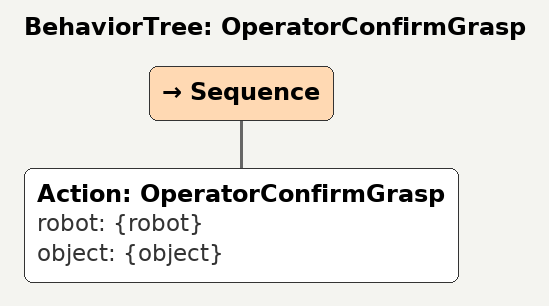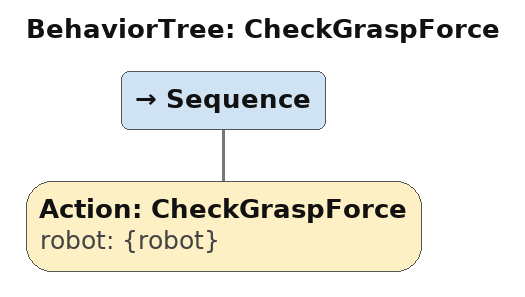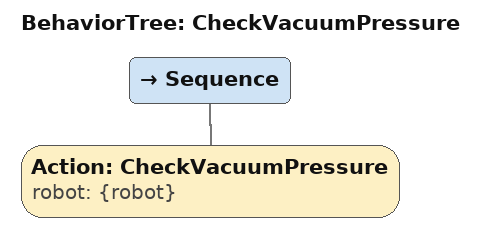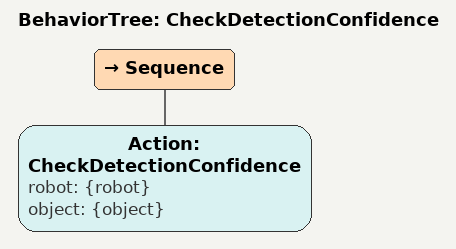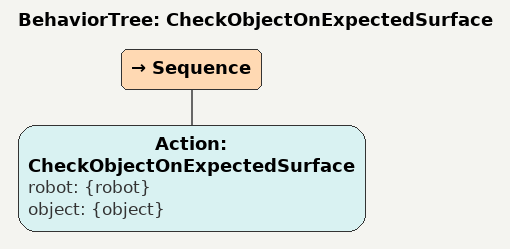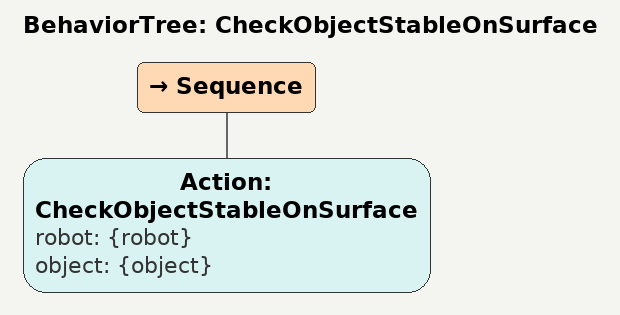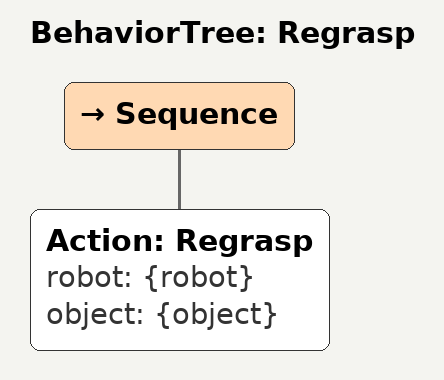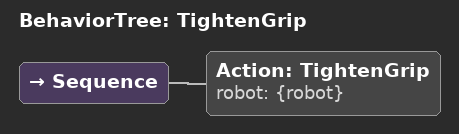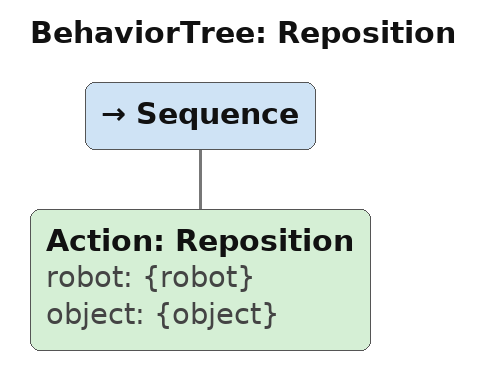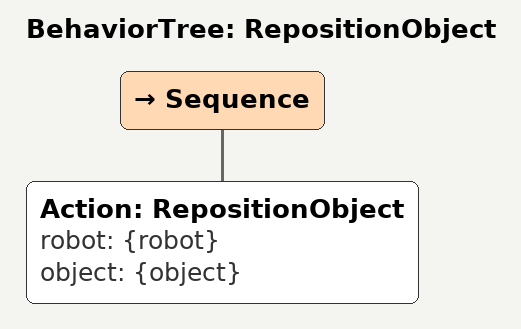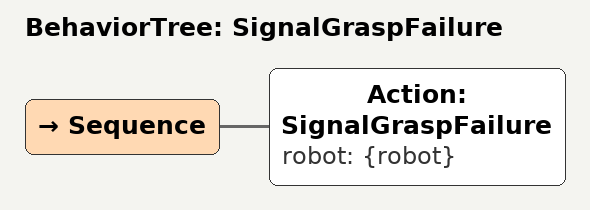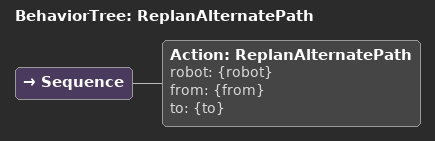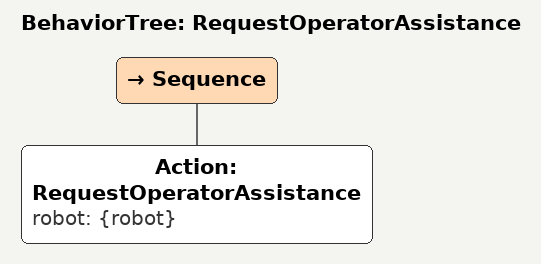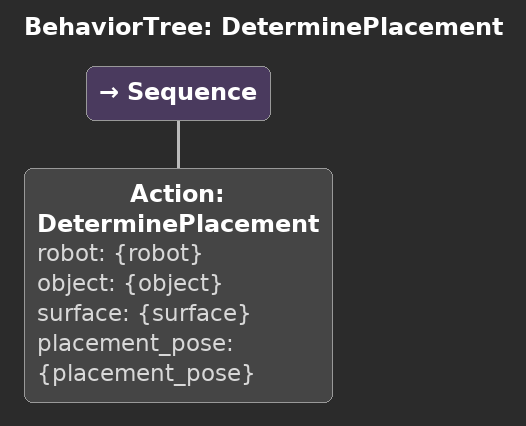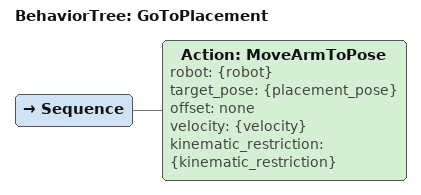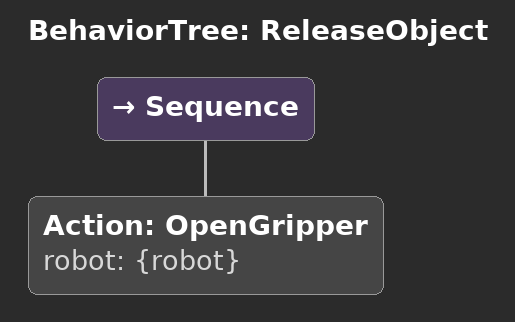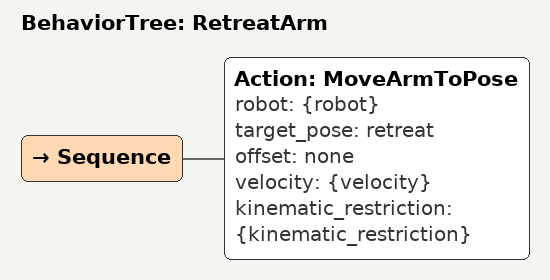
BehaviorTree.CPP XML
<BehaviorTree ID="OperatorConfirmGrasp" _inputs="robot;object">
    <Sequence>
        <Action ID="OperatorConfirmGrasp" robot="{robot}" object="{object}"/>
    </Sequence>
</BehaviorTree>

<BehaviorTree ID="CheckGraspForce" _inputs="robot">
    <Sequence>
        <Action ID="CheckGraspForce" robot="{robot}"/>
    </Sequence>
</BehaviorTree>

<BehaviorTree ID="CheckVacuumPressure" _inputs="robot">
    <Sequence>
        <Action ID="CheckVacuumPressure" robot="{robot}"/>
    </Sequence>
</BehaviorTree>

<BehaviorTree ID="CheckDetectionConfidence" _inputs="robot;object">
    <Sequence>
        <Action ID="CheckDetectionConfidence" robot="{robot}" object="{object}"/>
    </Sequence>
</BehaviorTree>

<BehaviorTree ID="CheckObjectOnExpectedSurface" _inputs="robot;object">
    <Sequence>
        <Action ID="CheckObjectOnExpectedSurface" robot="{robot}" object="{object}"/>
    </Sequence>
</BehaviorTree>

<BehaviorTree ID="CheckObjectStableOnSurface" _inputs="robot;object">
    <Sequence>
        <Action ID="CheckObjectStableOnSurface" robot="{robot}" object="{object}"/>
    </Sequence>
</BehaviorTree>

<BehaviorTree ID="Regrasp" _inputs="robot;object">
    <Sequence>
        <Action ID="Regrasp" robot="{robot}" object="{object}"/>
    </Sequence>
</BehaviorTree>

<BehaviorTree ID="TightenGrip" _inputs="robot">
    <Sequence>
        <Action ID="TightenGrip" robot="{robot}"/>
    </Sequence>
</BehaviorTree>

<BehaviorTree ID="Reposition" _inputs="robot;object">
    <Sequence>
        <Action ID="Reposition" robot="{robot}" object="{object}"/>
    </Sequence>
</BehaviorTree>

<BehaviorTree ID="RepositionObject" _inputs="robot;object">
    <Sequence>
        <Action ID="RepositionObject" robot="{robot}" object="{object}"/>
    </Sequence>
</BehaviorTree>

<BehaviorTree ID="SignalGraspFailure" _inputs="robot">
    <Sequence>
        <Action ID="SignalGraspFailure" robot="{robot}"/>
    </Sequence>
</BehaviorTree>

<BehaviorTree ID="ReplanAlternatePath" _inputs="robot;from;to">
    <Sequence>
        <Action ID="ReplanAlternatePath" robot="{robot}" from="{from}" to="{to}"/>
    </Sequence>
</BehaviorTree>

<BehaviorTree ID="RequestOperatorAssistance" _inputs="robot">
    <Sequence>
        <Action ID="RequestOperatorAssistance" robot="{robot}"/>
    </Sequence>
</BehaviorTree>

<BehaviorTree ID="DeterminePlacement" _inputs="robot;object;surface" _outputs="placement_pose">
    <Sequence>
        <Action ID="DeterminePlacement" robot="{robot}" object="{object}" surface="{surface}" placement_pose="{placement_pose}"/>
    </Sequence>
</BehaviorTree>

<BehaviorTree ID="GoToPlacement" _inputs="robot;placement_pose;velocity;kinematic_restriction">
    <Sequence>
        <Action ID="MoveArmToPose" robot="{robot}" target_pose="{placement_pose}" offset="none" velocity="{velocity}" kinematic_restriction="{kinematic_restriction}"/>
    </Sequence>
</BehaviorTree>

<BehaviorTree ID="ReleaseObject" _inputs="robot;object;surface">
    <Sequence>
        <Action ID="OpenGripper" robot="{robot}"/>
    </Sequence>
</BehaviorTree>

<BehaviorTree ID="RetreatArm" _inputs="robot;velocity;kinematic_restriction">
    <Sequence>
        <Action ID="MoveArmToPose" robot="{robot}" target_pose="retreat" offset="none" velocity="{velocity}" kinematic_restriction="{kinematic_restriction}"/>
    </Sequence>
</BehaviorTree>
